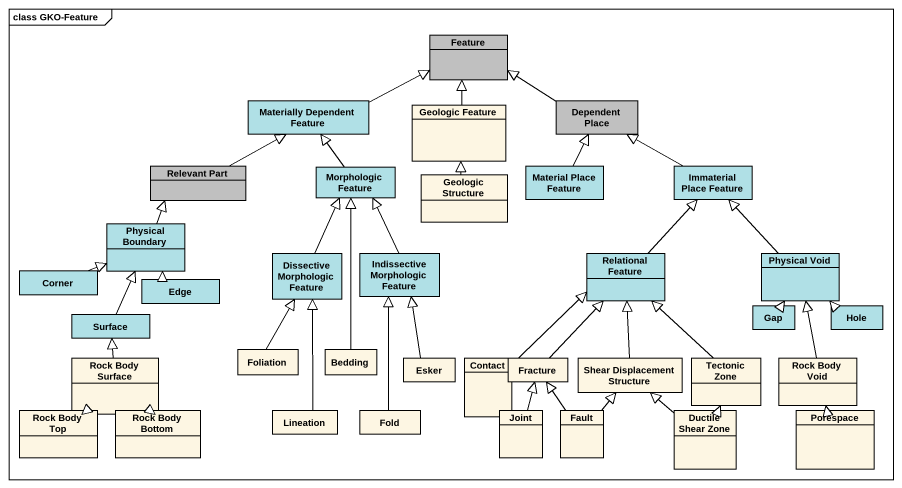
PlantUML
@startuml
mainframe class GKO-Feature
hide circle
hide empty members
class Feature #C0C0C0
class "Materially Dependent Feature" as Materially_Dependent_Feature #B0E0E6
class "Geologic Feature" as Geologic_Feature
class "Dependent Place" as Dependent_Place #C0C0C0
class "Relevant Part" as Relevant_Part #C0C0C0
class "Morphologic Feature" as Morphologic_Feature #B0E0E6
class "Geologic Structure" as Geologic_Structure
class "Material Place Feature" as Material_Place_Feature #B0E0E6
class "Immaterial Place Feature" as Immaterial_Place_Feature #B0E0E6
class "Physical Boundary" as Physical_Boundary #B0E0E6
class Corner #B0E0E6
class Edge #B0E0E6
class "Dissective Morphologic Feature" as Dissective_Morphologic #B0E0E6
class "Indissective Morphologic Feature" as Indissective_Morphologic #B0E0E6
class "Relational Feature" as Relational_Feature #B0E0E6
class "Physical Void" as Physical_Void #B0E0E6
class Surface #B0E0E6
class Gap #B0E0E6
class Hole #B0E0E6
class "Rock Body Surface" as Rock_Body_Surface
class Foliation
class Bedding
class Esker
class Contact
class Fracture
class "Shear Displacement Structure" as Shear_Displacement_Structure
class "Tectonic Zone" as Tectonic_Zone
class "Rock Body Void" as Rock_Body_Void
class "Rock Body Top" as Rock_Body_Top
class "Rock Body Bottom" as Rock_Body_Bottom
class Lineation
class Fold
class Joint
class Fault
class "Ductile Shear Zone" as Ductile_Shear_Zone
class Porespace
Materially_Dependent_Feature -right-|> Feature
Geologic_Feature -up-|> Feature
Dependent_Place -left-|> Feature
Relevant_Part -right-|> Materially_Dependent_Feature
Morphologic_Feature -up-|> Materially_Dependent_Feature
Geologic_Structure -up-|> Geologic_Feature
Material_Place_Feature -up-|> Dependent_Place
Immaterial_Place_Feature -left-|> Dependent_Place
Physical_Boundary -up-|> Relevant_Part
Corner -right-|> Physical_Boundary
Edge -up-|> Physical_Boundary
Dissective_Morphologic -up-|> Morphologic_Feature
Indissective_Morphologic -up-|> Morphologic_Feature
Relational_Feature -up-|> Immaterial_Place_Feature
Physical_Void -up-|> Immaterial_Place_Feature
Surface -up-|> Physical_Boundary
Gap -up-|> Physical_Void
Hole -up-|> Physical_Void
Rock_Body_Surface -up-|> Surface
Foliation -up-|> Dissective_Morphologic
Bedding -up-|> Morphologic_Feature
Esker -up-|> Indissective_Morphologic
Contact -up-|> Relational_Feature
Fracture -up-|> Relational_Feature
Shear_Displacement_Structure -up-|> Relational_Feature
Tectonic_Zone -up-|> Relational_Feature
Rock_Body_Void -up-|> Physical_Void
Rock_Body_Top -up-|> Rock_Body_Surface
Rock_Body_Bottom -up-|> Rock_Body_Surface
Lineation -up-|> Dissective_Morphologic
Fold -up-|> Indissective_Morphologic
Joint -up-|> Fracture
Fault -up-|> Fracture
Fault -up-|> Shear_Displacement_Structure
Ductile_Shear_Zone -up-|> Shear_Displacement_Structure
Ductile_Shear_Zone -up-|> Tectonic_Zone
Porespace -up-|> Rock_Body_Void
@enduml
